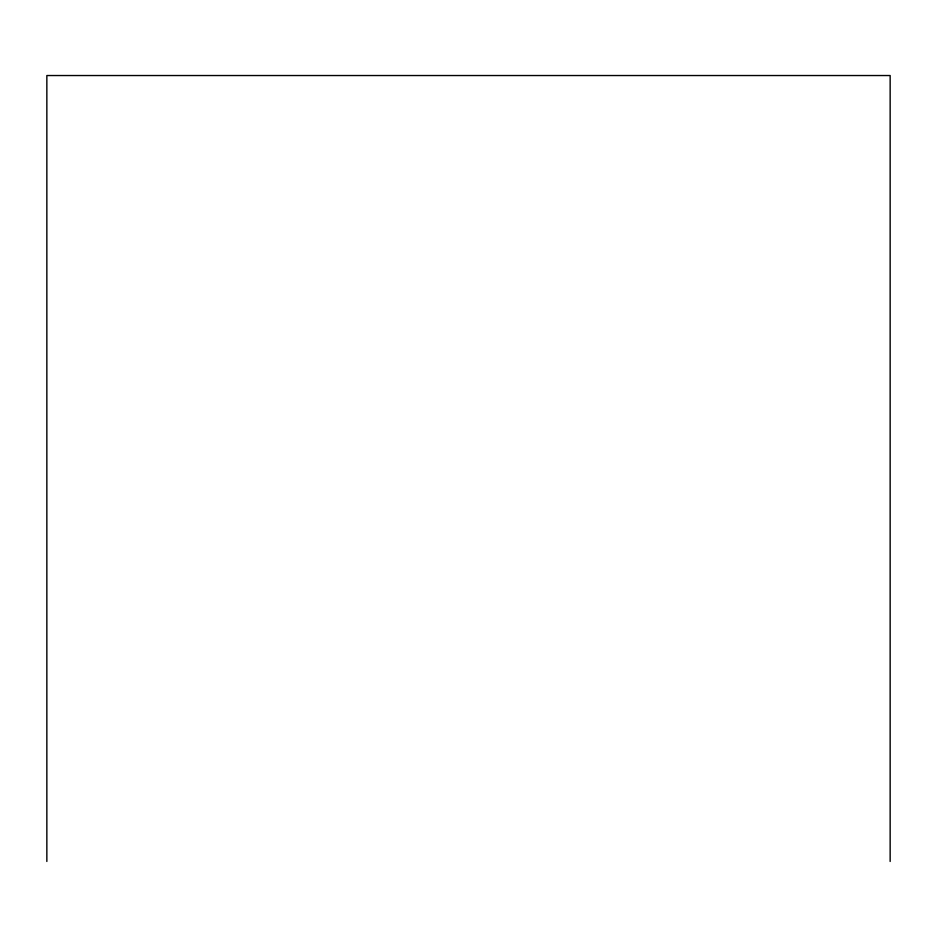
<?xml version="1.0" encoding="UTF-8"?>
<svg xmlns="http://www.w3.org/2000/svg" width="937" height="937" viewBox="0 0 937 937"><rect width="100%" height="100%" fill="white"/><g stroke="black" fill="none" stroke-linecap="round" stroke-linejoin="round"><path stroke-width="1.41" d="M890.15 861.466L890.15 75.534L46.85 75.534L46.85 861.466"/></g></svg>
